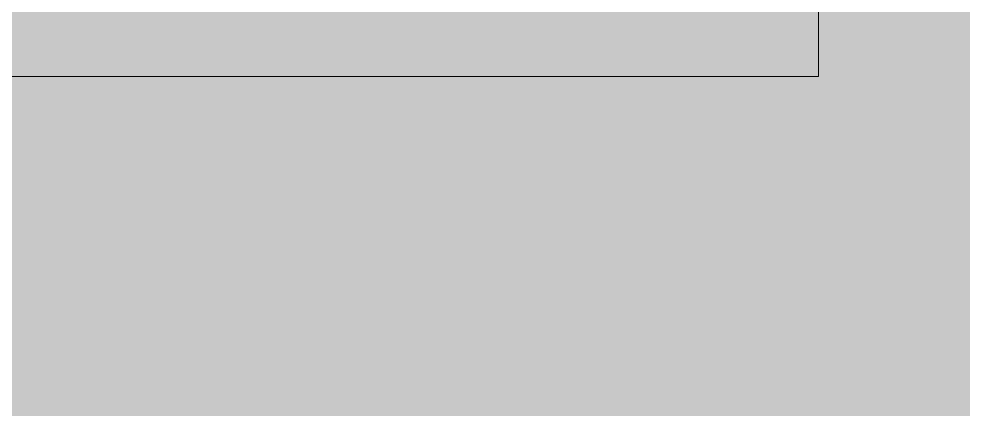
# Model space of a CAD drawing. Header units: millimetres. Extents: x 78096 to 288885, y -20632 to 149556.
# Drawn here: x 245434 to 272835, y 70951 to 82469 of the extents above; entities that cross this region are included whole.
import ezdxf

# ---------------------------------------------------------------- set-up
doc = ezdxf.new("R2010")
doc.units = ezdxf.units.MM
doc.layers.add('A-DETL', color=90, linetype='Continuous', lineweight=9)
doc.layers.add('A-DETL-GENF', color=92, linetype='Continuous', lineweight=9)

msp = doc.modelspace()

# ---------------------------------------------------------------- hatches: boundary and pattern name
at = {"layer": 'A-DETL-GENF'}
h = msp.add_hatch(dxfattribs=at)
h.set_pattern_fill('FP_7', color=50, style=0, pattern_type=2)
h.set_pattern_definition([(50, (230762.54, 117385), (728.7365, -63.756), [76.2, -838.2]), (355, (230762.54, 117385), (-140.972, 764.228), [60.96, -670.56]), (100.451, (230823.3, 117379.7), (587.77, 700.467), [64.76, -712.36]), (46.184, (230762.5, 117588.2), (1084.316, -168.171), [114.3, -1257.3]), (96.636, (230852.9, 117574.2), (949.61, 989.71), [97.14, -1068.54]), (351.184, (230762.5, 117588.2), (949.62, 989.7), [91.44, -1005.84]), (21, (230864.14, 117537.4), (606.458, -409.0606), [76.2, -838.2]), (326, (230864.14, 117537.4), (247.208, 736.753), [60.96, -670.56]), (71.451, (230914.7, 117503.3), (853.668, 327.685), [64.76, -712.36]), (37.5, (230762.54, 117385), (12.3547, 338.2201), [33.528, -628.904, 33.528, -647.192, -673.1]), (37.5, (230762.54, 117385), (12.3547, 338.2201), [-1343.152, 33.528, -639.572]), (7.5, (230762.54, 117385), (267.2789, 400.7221), [33.528, -354.584, 33.528, -613.664, -256.54]), (7.5, (230762.54, 117385), (267.2789, 400.7221), [-1035.304, 33.528, -223.012]), (327.5, (230535.98, 117385), (542.3633, -22.9153), [33.528, -220.472, 33.528, -758.952, -1051.56]), (327.5, (230535.98, 117385), (542.3633, -22.9153), [-1046.48, 33.528, -1018.032]), (317.5, (230434.38, 117385), (592.517, 101.707), [33.528, -296.672, 33.528, -492.76, -746.76]), (317.5, (230434.38, 117385), (592.517, 101.707), [-856.488, 33.528, -713.232])])
h.paths.add_polyline_path([(268634.367, 80800), (268634.367, 90050), (268484.38, 90050), (268484.38, 89750), (268334.38, 89750), (268334.38, 89050), (268177.262, 89050), (268177.262, 90050), (267880.466, 90050), (267880.466, 88800), (268334.38, 88800), (268334.38, 82800), (230084.458, 82800), (230084.298, 82750), (229684.458, 82750), (229684.27, 82800), (200734.282, 82800), (200734.282, 86100), (205234.386, 86100), (205234.386, 85800), (205534.386, 85800), (205534.386, 86100), (211834.364, 86100), (211834.364, 85800), (212134.411, 85800), (212134.411, 86100), (217784.412, 86100), (217784.412, 86400), (200734.399, 86400), (200734.399, 89400), (205234.386, 89400), (205234.386, 89100), (205534.386, 89100), (205534.386, 89400), (205834.394, 89400), (205834.394, 89700), (200734.399, 89700), (200734.399, 90000), (200434.386, 90000), (200434.399, 80800), (263050.796, 80800)])
h.paths.add_polyline_path([(262134.367, 88800), (267331.843, 88800), (267331.843, 90050), (267039.117, 90050), (267039.117, 89050), (262434.363, 89050), (262434.363, 89700), (247108.423, 89700), (247108.423, 90050), (246998.423, 90050), (246998.423, 89700), (230084.458, 89700), (230084.458, 89400), (241434.374, 89400), (241434.374, 89100), (241734.374, 89100), (241734.374, 89400), (244934.349, 89400), (244934.349, 89100), (245234.362, 89100), (245234.362, 89400), (253584.342, 89400), (253584.342, 89100), (253884.342, 89100), (253884.342, 89400), (262134.367, 89400), (262134.367, 88850.705)])
h.paths.add_polyline_path([(211834.364, 89100), (212134.411, 89100), (212134.411, 89400), (217784.412, 89400), (217784.412, 89700), (207034.394, 89700), (207034.394, 89400), (211834.364, 89400), (211834.364, 89164.74)])
h.paths.add_polyline_path([(228336.374, 89400), (229484.553, 89400), (229484.553, 89700), (227584.412, 89700), (227584.412, 89400), (227932.718, 89400)])
h = msp.add_hatch(dxfattribs=at)
h.set_pattern_fill('FP_5', color=50, style=0, pattern_type=2)
h.set_pattern_definition([(0, (230762.54, 117385), (635, 635), [635, -635]), (0, (230762.54, 117623.1), (635, 635), [635, -635]), (0, (230762.54, 117861.25), (635, 635), [635, -635]), (90, (230841.9, 117940.6), (-635, 635), [635, -635]), (90, (231080.04, 117940.6), (-635, 635), [635, -635]), (90, (231318.2, 117940.6), (-635, 635), [635, -635])])
h.paths.add_polyline_path([(185548.831, 70950.735), (288884.785, 70950.735), (288884.785, 87727.838), (270873.677, 88373.033), (270873.677, 89200.043), (268634.367, 89635.002), (268634.367, 80800), (200434.399, 80800), (200434.399, 89640), (199597.595, 89566.789), (197269.142, 89623), (185548.831, 89623), (185548.831, 80999.841)])

# ---------------------------------------------------------------- linework, layer by layer
at = {"layer": 'A-DETL', "lineweight": 18}
for p, q in [((268634.367, 89635.002), (268634.367, 80800)), ((268634.367, 80800), (200914.399, 80800))]:
    msp.add_line(p, q, dxfattribs=at)

doc.saveas('drawing.dxf')
